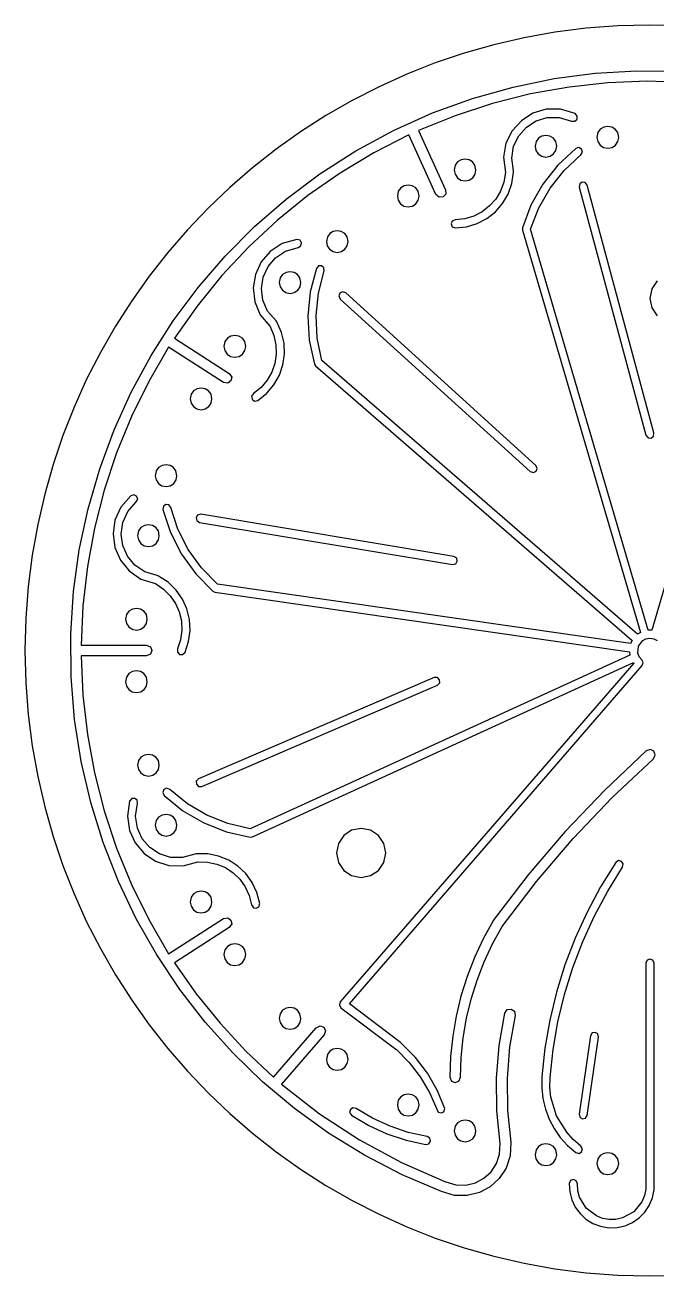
# Model space of a CAD drawing. Extents: x 33 to 186, y 15 to 168.
# Drawn here: x 33.5 to 110.4, y 15.2 to 167.6 of the extents above; entities that cross this region are included whole.
import ezdxf

# ---------------------------------------------------------------- set-up
doc = ezdxf.new("R2010")
doc.units = 0

msp = doc.modelspace()

# ---------------------------------------------------------------- linework, layer by layer
for p, q in [((98.084311, 166.687173), (94.331866, 166.017057)), ((101.897807, 167.171755), (98.084311, 166.687173)), ((105.767567, 167.466015), (101.897807, 167.171755)), ((109.688804, 167.565166), (105.767567, 167.466015)), ((113.610041, 167.466015), (109.688804, 167.565166)), ((90.645261, 165.166195), (87.029284, 164.139374)), ((94.331866, 166.017057), (90.645261, 165.166195)), ((87.029284, 164.139374), (83.488722, 162.941383)), ((80.028363, 161.577009), (76.652995, 160.05104)), ((83.488722, 162.941383), (80.028363, 161.577009)), ((97.990783, 161.040377), (103.02704, 161.700207)), ((103.02704, 161.700207), (108.079987, 161.995857)), ((108.079987, 161.995857), (113.129696, 161.92973)), ((76.652995, 160.05104), (73.367406, 158.368263)), ((92.991144, 160.013967), (97.990783, 161.040377)), ((104.565282, 160.525708), (99.819241, 160.009323)), ((109.341136, 160.71438), (104.565282, 160.525708)), ((114.129849, 160.572902), (109.341136, 160.71438)), ((83.181427, 156.851796), (88.048049, 158.618574)), ((88.048049, 158.618574), (92.991144, 160.013967)), ((95.11997, 159.167663), (90.484423, 158.003165)), ((99.819241, 160.009323), (95.11997, 159.167663)), ((73.367406, 158.368263), (70.176383, 156.533466)), ((90.484423, 158.003165), (85.929555, 156.518266)), ((97.037836, 157.29634), (95.421556, 156.808181)), ((98.777468, 157.305327), (97.037836, 157.29634)), ((100.558426, 156.76597), (98.777468, 157.305327)), ((70.176383, 156.533466), (67.084714, 154.551437)), ((78.411204, 154.711231), (83.181427, 156.851796)), ((85.929555, 156.518266), (81.472321, 154.715404)), ((94.010657, 155.91002), (92.887168, 154.671028)), ((95.421556, 156.808181), (94.010657, 155.91002)), ((94.626744, 155.121279), (95.808972, 155.884902)), ((95.808972, 155.884902), (97.166929, 156.302477)), ((97.166929, 156.302477), (98.631096, 156.314502)), ((98.631096, 156.314502), (100.13195, 155.861474)), ((100.13195, 155.861474), (100.537269, 155.843513)), ((100.537269, 155.843513), (100.796558, 156.100898)), ((100.830161, 156.464695), (100.558426, 156.76597)), ((100.796558, 156.100898), (100.830161, 156.464695)), ((67.084714, 154.551437), (64.097187, 152.426965)), ((73.811502, 152.225316), (78.411204, 154.711231)), ((80.289717, 154.175377), (76.008358, 151.987434)), ((83.59539, 146.937137), (80.289717, 154.175377)), ((81.472321, 154.715404), (84.777915, 147.477164)), ((92.887168, 154.671028), (92.133116, 153.160377)), ((93.067563, 152.793894), (93.689768, 154.071109)), ((93.689768, 154.071109), (94.626744, 155.121279)), ((96.520745, 154.037904), (96.096332, 153.789467)), ((97.007268, 154.120716), (96.520745, 154.037904)), ((97.493791, 154.037904), (97.007268, 154.120716)), ((97.918205, 153.789467), (97.493791, 154.037904)), ((103.338567, 154.459844), (103.2247, 153.880158)), ((103.638762, 154.873906), (103.338567, 154.459844)), ((104.063176, 155.122343), (103.638762, 154.873906)), ((104.549699, 155.205155), (104.063176, 155.122343)), ((105.036222, 155.122343), (104.549699, 155.205155)), ((105.460635, 154.873906), (105.036222, 155.122343)), ((105.76083, 154.459844), (105.460635, 154.873906)), ((105.874697, 153.880158), (105.76083, 154.459844)), ((64.097187, 152.426965), (61.21859, 150.164836)), ((92.133116, 153.160377), (91.83053, 151.447238)), ((92.829652, 151.349136), (93.067563, 152.793894)), ((95.796137, 153.375406), (95.682269, 152.795719)), ((95.682269, 152.795719), (95.786394, 152.279971)), ((96.096332, 153.789467), (95.796137, 153.375406)), ((98.2184, 153.375406), (97.918205, 153.789467)), ((98.332267, 152.795719), (98.2184, 153.375406)), ((98.228142, 152.279971), (98.332267, 152.795719)), ((98.332267, 152.795719), (98.332267, 152.795719)), ((100.641944, 152.522527), (98.463321, 150.505908)), ((101.033494, 152.632538), (100.641944, 152.522527)), ((101.34494, 152.440442), (101.033494, 152.632538)), ((101.45997, 152.093304), (101.34494, 152.440442)), ((103.2247, 153.880158), (103.328825, 153.364409)), ((103.328825, 153.364409), (103.612783, 152.943243)), ((103.612783, 152.943243), (104.033949, 152.659285)), ((104.033949, 152.659285), (104.549697, 152.55516)), ((104.549697, 152.55516), (105.065448, 152.659285)), ((105.065448, 152.659285), (105.486614, 152.943243)), ((105.486614, 152.943243), (105.770572, 153.364409)), ((105.770572, 153.364409), (105.874697, 153.880158)), ((105.874697, 153.880158), (105.874697, 153.880158)), ((69.44996, 149.435609), (73.811502, 152.225316)), ((76.008358, 151.987434), (71.90336, 149.517485)), ((86.234461, 150.89376), (85.934266, 150.479698)), ((86.658874, 151.142197), (86.234461, 150.89376)), ((87.145397, 151.225009), (86.658874, 151.142197)), ((87.63192, 151.142197), (87.145397, 151.225009)), ((88.056334, 150.89376), (87.63192, 151.142197)), ((88.356529, 150.479698), (88.056334, 150.89376)), ((91.83053, 151.447238), (92.061438, 149.600782)), ((93.045554, 149.796338), (92.829652, 151.349136)), ((95.786394, 152.279971), (96.070353, 151.858805)), ((96.070353, 151.858805), (96.491519, 151.574847)), ((96.491519, 151.574847), (97.007269, 151.470722)), ((97.007269, 151.470722), (97.523018, 151.574847)), ((97.523018, 151.574847), (97.944184, 151.858805)), ((97.944184, 151.858805), (98.228142, 152.279971)), ((99.222355, 149.853773), (101.262272, 151.738186)), ((101.262272, 151.738186), (101.45997, 152.093304)), ((61.21859, 150.164836), (58.45371, 147.769838)), ((65.336786, 146.359392), (69.44996, 149.435609)), ((71.90336, 149.517485), (67.987669, 146.776746)), ((85.934266, 150.479698), (85.820399, 149.900012)), ((85.820399, 149.900012), (85.924523, 149.384263)), ((85.924523, 149.384263), (86.208481, 148.963097)), ((88.082313, 148.963097), (88.366271, 149.384263)), ((88.470396, 149.900012), (88.356529, 150.479698)), ((88.366271, 149.384263), (88.470396, 149.900012)), ((88.470396, 149.900012), (88.470396, 149.900012)), ((92.061438, 149.600782), (91.867099, 148.428395)), ((92.85433, 148.250339), (93.065036, 149.627713)), ((93.065028, 149.627713), (93.045554, 149.796338)), ((93.065036, 149.627713), (93.065028, 149.627713)), ((98.463321, 150.505908), (96.632637, 148.191133)), ((97.503059, 147.693234), (99.222355, 149.853773)), ((79.727488, 147.976739), (79.303074, 147.728302)), ((80.21401, 148.059551), (79.727488, 147.976739)), ((80.700533, 147.976739), (80.21401, 148.059551)), ((81.124947, 147.728302), (80.700533, 147.976739)), ((86.208481, 148.963097), (86.629647, 148.679139)), ((86.629647, 148.679139), (87.145396, 148.575014)), ((87.145396, 148.575014), (87.661146, 148.679139)), ((87.661146, 148.679139), (88.082313, 148.963097)), ((91.867099, 148.428395), (91.465646, 147.34369)), ((92.397487, 146.974189), (92.85433, 148.250339)), ((96.632637, 148.191133), (95.179619, 145.622412)), ((101.126488, 148.205739), (101.072733, 147.803448)), ((101.425679, 148.415594), (101.126488, 148.205739)), ((101.789791, 148.384396), (101.425679, 148.415594)), ((102.03831, 148.063525), (101.789791, 148.384396)), ((110.171599, 117.86604), (102.03831, 148.063525)), ((58.45371, 147.769838), (55.807336, 145.246759)), ((61.48219, 143.013947), (65.336786, 146.359392)), ((67.987669, 146.776746), (64.274231, 143.776434)), ((79.002879, 147.31424), (78.889012, 146.734554)), ((78.889012, 146.734554), (78.993137, 146.218805)), ((79.303074, 147.728302), (79.002879, 147.31424)), ((81.425142, 147.31424), (81.124947, 147.728302)), ((81.539009, 146.734554), (81.425142, 147.31424)), ((81.434884, 146.218805), (81.539009, 146.734554)), ((81.539009, 146.734554), (81.539009, 146.734554)), ((83.982674, 146.578056), (83.59539, 146.937137)), ((84.456671, 146.615872), (83.982674, 146.578056)), ((84.795659, 146.949328), (84.456671, 146.615872)), ((84.777915, 147.477164), (84.795659, 146.949328)), ((90.879086, 146.367388), (90.12943, 145.520212)), ((91.465646, 147.34369), (90.879086, 146.367388)), ((91.720601, 145.824161), (92.397487, 146.974189)), ((96.131642, 145.296767), (97.503059, 147.693234)), ((101.072733, 147.803448), (109.206011, 117.606357)), ((55.807336, 145.246759), (53.284255, 142.600387)), ((78.993137, 146.218805), (79.277095, 145.797639)), ((79.277095, 145.797639), (79.69826, 145.513682)), ((79.69826, 145.513682), (80.214009, 145.409557)), ((80.214009, 145.409557), (80.729759, 145.513682)), ((80.729759, 145.513682), (81.150926, 145.797639)), ((81.150926, 145.797639), (81.434884, 146.218805)), ((89.238686, 144.822883), (88.228862, 144.296124)), ((90.12943, 145.520212), (89.238686, 144.822883)), ((89.811062, 144.002059), (90.849762, 144.825152)), ((90.849762, 144.825152), (91.720601, 145.824161)), ((95.179619, 145.622412), (94.133993, 142.843956)), ((95.135363, 142.704566), (96.131642, 145.296767)), ((64.274231, 143.776434), (60.775994, 140.527767)), ((85.566989, 143.677406), (85.445182, 143.332881)), ((85.445182, 143.332881), (85.572968, 142.99053)), ((85.940014, 143.837206), (85.566989, 143.677406)), ((87.121969, 143.960658), (85.940014, 143.837206)), ((88.228862, 144.296124), (87.121969, 143.960658)), ((87.334448, 142.983209), (88.630593, 143.379779)), ((88.630593, 143.379779), (89.811062, 144.002059)), ((53.284255, 142.600387), (50.889254, 139.835509)), ((57.896379, 139.416557), (61.48219, 143.013947)), ((70.356296, 141.757418), (70.242429, 141.177732)), ((70.656491, 142.171479), (70.356296, 141.757418)), ((71.080904, 142.419916), (70.656491, 142.171479)), ((71.567427, 142.502729), (71.080904, 142.419916)), ((72.05395, 142.419916), (71.567427, 142.502729)), ((72.478364, 142.171479), (72.05395, 142.419916)), ((72.778559, 141.757418), (72.478364, 142.171479)), ((72.892426, 141.177732), (72.778559, 141.757418)), ((85.572968, 142.99053), (85.948719, 142.837246)), ((85.948719, 142.837246), (87.334448, 142.983209)), ((94.133993, 142.843956), (94.134522, 142.563842)), ((94.134522, 142.563842), (108.518998, 93.574585)), ((109.47845, 93.857004), (95.135363, 142.704566)), ((124.283657, 142.845599), (109.899158, 93.857004)), ((60.775994, 140.527767), (57.505903, 137.041961)), ((64.855864, 140.936555), (63.397249, 139.988478)), ((66.645701, 141.445677), (64.855864, 140.936555)), ((65.268407, 140.023883), (66.775931, 140.454195)), ((67.037591, 141.339797), (66.645701, 141.445677)), ((66.775931, 140.454195), (67.127124, 140.658153)), ((67.206205, 141.015321), (67.037591, 141.339797)), ((67.127124, 140.658153), (67.206205, 141.015321)), ((70.242429, 141.177732), (70.346554, 140.661983)), ((70.346554, 140.661983), (70.630512, 140.240817)), ((70.630512, 140.240817), (71.051677, 139.956859)), ((72.083176, 139.956859), (72.504343, 140.240817)), ((72.504343, 140.240817), (72.788301, 140.661983)), ((72.788301, 140.661983), (72.892426, 141.177732)), ((72.892426, 141.177732), (72.892426, 141.177732)), ((50.889254, 139.835509), (48.627123, 136.956914)), ((54.589562, 135.584503), (57.896379, 139.416557)), ((62.301467, 138.703985), (61.600126, 137.185614)), ((63.397249, 139.988478), (62.301467, 138.703985)), ((63.126544, 138.136725), (64.043173, 139.222179)), ((64.043173, 139.222179), (65.268407, 140.023883)), ((71.051677, 139.956859), (71.567426, 139.852734)), ((71.567426, 139.852734), (72.083176, 139.956859)), ((61.600126, 137.185614), (61.324836, 135.535903)), ((62.544837, 136.855164), (63.126544, 138.136725)), ((64.898331, 137.180191), (64.598047, 136.766652)), ((65.322523, 137.428314), (64.898331, 137.180191)), ((65.808666, 137.511021), (65.322523, 137.428314)), ((66.294804, 137.428314), (65.808666, 137.511021)), ((66.71898, 137.180191), (66.294804, 137.428314)), ((67.019238, 136.766652), (66.71898, 137.180191)), ((69.014004, 137.922929), (68.271498, 135.048589)), ((69.283529, 138.226517), (69.014004, 137.922929)), ((69.262608, 134.910345), (69.959904, 137.598477)), ((69.649013, 138.233164), (69.283529, 138.226517)), ((69.933468, 138.003581), (69.649013, 138.233164)), ((69.959904, 137.598477), (69.933468, 138.003581)), ((48.627123, 136.956914), (46.502647, 133.969389)), ((57.505903, 137.041961), (54.476905, 133.330233)), ((62.324367, 135.465136), (62.544837, 136.855164)), ((64.598047, 136.766652), (64.483626, 136.187699)), ((64.483626, 136.187699), (64.588178, 135.672487)), ((64.588178, 135.672487), (64.872252, 135.251867)), ((66.744947, 135.251867), (67.029015, 135.672487)), ((67.133621, 136.187699), (67.019238, 136.766652)), ((67.029015, 135.672487), (67.133621, 136.187699)), ((67.133621, 136.187699), (67.133621, 136.187699)), ((110.567012, 136.381812), (109.924088, 135.428229)), ((51.571947, 131.535066), (54.589562, 135.584503)), ((61.324836, 135.535903), (61.507207, 133.857391)), ((62.491449, 134.054285), (62.324367, 135.465136)), ((64.872252, 135.251867), (65.293262, 134.968331)), ((65.293262, 134.968331), (65.808624, 134.864376)), ((65.808624, 134.864376), (66.323967, 134.968331)), ((66.323967, 134.968331), (66.744947, 135.251867)), ((68.271498, 135.048589), (67.982891, 132.111534)), ((68.984328, 132.163264), (69.262608, 134.910345)), ((71.893937, 134.891456), (71.755731, 134.553305)), ((71.755731, 134.553305), (71.927748, 134.185888)), ((72.21695, 135.06203), (71.893937, 134.891456)), ((71.927748, 134.185888), (95.09576, 113.179789)), ((72.599353, 134.926712), (72.21695, 135.06203)), ((95.767473, 113.920616), (72.599353, 134.926712)), ((109.924088, 135.428229), (109.688333, 134.260495)), ((109.688333, 134.260495), (109.924088, 133.092761)), ((46.502647, 133.969389), (44.520616, 130.877722)), ((54.476905, 133.330233), (51.701947, 129.403801)), ((61.507207, 133.857391), (62.17885, 132.252616)), ((63.072399, 132.710252), (62.491449, 134.054285)), ((64.093533, 131.52068), (63.072399, 132.710252)), ((109.924088, 133.092761), (110.567012, 132.139177)), ((48.853743, 127.285529), (51.571947, 131.535066)), ((62.17885, 132.252616), (63.371372, 130.824117)), ((64.201086, 131.389356), (64.093533, 131.52068)), ((64.093533, 131.52068), (64.093533, 131.52068)), ((64.768494, 130.116719), (64.201086, 131.389356)), ((67.982891, 132.111534), (68.149289, 129.165028)), ((69.126268, 129.405783), (68.984328, 132.163264)), ((44.520616, 130.877722), (42.685817, 127.6867)), ((58.591304, 129.662132), (58.16689, 129.413695)), ((59.077827, 129.744944), (58.591304, 129.662132)), ((59.56435, 129.662132), (59.077827, 129.744944)), ((59.988763, 129.413695), (59.56435, 129.662132)), ((63.371372, 130.824117), (63.841724, 129.732776)), ((63.841724, 129.732776), (64.090436, 128.603221)), ((65.074112, 128.796166), (64.768494, 130.116719)), ((50.999032, 128.310227), (48.580212, 124.154911)), ((57.693228, 124.008126), (50.999032, 128.310227)), ((51.701947, 129.403801), (58.396008, 125.1017)), ((57.866695, 128.999633), (57.752828, 128.419947)), ((57.752828, 128.419947), (57.856953, 127.904198)), ((58.16689, 129.413695), (57.866695, 128.999633)), ((60.288958, 128.999633), (59.988763, 129.413695)), ((60.402825, 128.419947), (60.288958, 128.999633)), ((60.2987, 127.904198), (60.402825, 128.419947)), ((60.402825, 128.419947), (60.402825, 128.419947)), ((64.090436, 128.603221), (64.124819, 127.464786)), ((65.126431, 127.462749), (65.074112, 128.796166)), ((68.149289, 129.165028), (68.7718, 126.262336)), ((69.689636, 126.686454), (69.126268, 129.405783)), ((42.685817, 127.6867), (41.003038, 124.401112)), ((46.445159, 122.853174), (48.853743, 127.285529)), ((57.856953, 127.904198), (58.140911, 127.483032)), ((58.140911, 127.483032), (58.562078, 127.199074)), ((58.562078, 127.199074), (59.077828, 127.094949)), ((59.077828, 127.094949), (59.593577, 127.199074)), ((59.593577, 127.199074), (60.014742, 127.483032)), ((60.014742, 127.483032), (60.2987, 127.904198)), ((64.124819, 127.464786), (63.952187, 126.3468)), ((64.933939, 126.151517), (65.126431, 127.462749)), ((108.165076, 93.347089), (69.689636, 126.686454)), ((58.396008, 125.1017), (58.697252, 124.667185)), ((63.579849, 125.278597), (63.015119, 124.289508)), ((63.952187, 126.3468), (63.579849, 125.278597)), ((64.505126, 124.897523), (64.933939, 126.151517)), ((68.7718, 126.262336), (68.923678, 126.026907)), ((68.923678, 126.026907), (107.510175, 92.59086)), ((41.003038, 124.401112), (39.477066, 121.025745)), ((48.580212, 124.154911), (46.46222, 119.857715)), ((58.213631, 123.914645), (57.693228, 124.008126)), ((58.592382, 124.202916), (58.213631, 123.914645)), ((58.697252, 124.667185), (58.592382, 124.202916)), ((63.015119, 124.289508), (62.265307, 123.408864)), ((62.972497, 122.701452), (63.848483, 123.735818)), ((63.848483, 123.735818), (64.505126, 124.897523)), ((44.356403, 118.255282), (46.445159, 122.853174)), ((53.747016, 122.58929), (53.633149, 122.009603)), ((53.633149, 122.009603), (53.737274, 121.493855)), ((54.047211, 123.003351), (53.747016, 122.58929)), ((54.471625, 123.251788), (54.047211, 123.003351)), ((54.958148, 123.334601), (54.471625, 123.251788)), ((55.44467, 123.251788), (54.958148, 123.334601)), ((55.869084, 123.003351), (55.44467, 123.251788)), ((56.169279, 122.58929), (55.869084, 123.003351)), ((56.283146, 122.009603), (56.169279, 122.58929)), ((56.179021, 121.493855), (56.283146, 122.009603)), ((56.283146, 122.009603), (56.283146, 122.009603)), ((61.337727, 122.665997), (61.110425, 122.329907)), ((61.110425, 122.329907), (61.194214, 121.974283)), ((61.194214, 121.974283), (61.486742, 121.755386)), ((62.265307, 123.408864), (61.337727, 122.665997)), ((61.885659, 121.829478), (62.972497, 122.701452)), ((39.477066, 121.025745), (38.11269, 117.565386)), ((53.737274, 121.493855), (54.021232, 121.072689)), ((54.021232, 121.072689), (54.442398, 120.788731)), ((54.442398, 120.788731), (54.958146, 120.684606)), ((54.958146, 120.684606), (55.473896, 120.788731)), ((55.473896, 120.788731), (55.895063, 121.072689)), ((55.895063, 121.072689), (56.179021, 121.493855)), ((61.486742, 121.755386), (61.885659, 121.829478)), ((46.46222, 119.857715), (44.649882, 115.435077)), ((38.11269, 117.565386), (36.914697, 114.024824)), ((42.597682, 113.509136), (44.356403, 118.255282)), ((109.206011, 117.606357), (109.454284, 117.284162)), ((109.819036, 117.252675), (110.118673, 117.46295)), ((110.118673, 117.46295), (110.171599, 117.86604)), ((110.171599, 117.86604), (110.171599, 117.86604)), ((109.454284, 117.284162), (109.819036, 117.252675)), ((44.649882, 115.435077), (43.148023, 110.903439)), ((36.914697, 114.024824), (35.887875, 110.408847)), ((41.179207, 108.632016), (42.597682, 113.509136)), ((49.477848, 113.239165), (49.363428, 112.660211)), ((49.778133, 113.652703), (49.477848, 113.239165)), ((50.202324, 113.900826), (49.778133, 113.652703)), ((50.688468, 113.983534), (50.202324, 113.900826)), ((51.174605, 113.900826), (50.688468, 113.983534)), ((51.598781, 113.652703), (51.174605, 113.900826)), ((51.899039, 113.239165), (51.598781, 113.652703)), ((52.013422, 112.660211), (51.899039, 113.239165)), ((95.09576, 113.179789), (95.478525, 113.043492)), ((95.478525, 113.043492), (95.802028, 113.214133)), ((95.940325, 113.552809), (95.767473, 113.920616)), ((95.802028, 113.214133), (95.940325, 113.552809)), ((49.363428, 112.660211), (49.467979, 112.145)), ((49.467979, 112.145), (49.752053, 111.724379)), ((49.752053, 111.724379), (50.173063, 111.440844)), ((50.173063, 111.440844), (50.688425, 111.336889)), ((50.688425, 111.336889), (51.203768, 111.440844)), ((51.203768, 111.440844), (51.624748, 111.724379)), ((51.624748, 111.724379), (51.908816, 112.145)), ((51.908816, 112.145), (52.013422, 112.660211)), ((52.013422, 112.660211), (52.013422, 112.660211)), ((35.887875, 110.408847), (35.037011, 106.722241)), ((43.148023, 110.903439), (41.96147, 106.279239)), ((46.399278, 110.222822), (45.168824, 108.826863)), ((46.786334, 110.345136), (46.399278, 110.222822)), ((47.103458, 110.163395), (46.786334, 110.345136)), ((47.044871, 109.459143), (47.22989, 109.820448)), ((47.22989, 109.820448), (47.103458, 110.163395)), ((40.111185, 103.641206), (41.179207, 108.632016)), ((45.168824, 108.826863), (44.454328, 107.240704)), ((45.412007, 106.945265), (46.009306, 108.282113)), ((46.009306, 108.282113), (47.044871, 109.459143)), ((47.044871, 109.459143), (47.044871, 109.459143)), ((50.362726, 108.942616), (50.300028, 108.541614)), ((50.300028, 108.541614), (51.229377, 105.722136)), ((50.666547, 109.145748), (50.362726, 108.942616)), ((51.029897, 109.106423), (50.666547, 109.145748)), ((51.271182, 108.780056), (51.029897, 109.106423)), ((52.137894, 106.141665), (51.271182, 108.780056)), ((35.037011, 106.722241), (34.366894, 102.969796)), ((44.454328, 107.240704), (44.226946, 105.567695)), ((45.227731, 105.536557), (45.412007, 106.945265)), ((54.541059, 107.866738), (54.361477, 107.548448)), ((54.361477, 107.548448), (54.428079, 107.18911)), ((54.428079, 107.18911), (54.771631, 106.973037)), ((54.936061, 107.959667), (54.541059, 107.866738)), ((54.771631, 106.973037), (85.61871, 101.826903)), ((54.771631, 106.973037), (54.771631, 106.973037)), ((85.783256, 102.813533), (54.936061, 107.959667)), ((41.96147, 106.279239), (41.095047, 101.578917)), ((44.226946, 105.567695), (44.457834, 103.911187)), ((45.431232, 104.143944), (45.227731, 105.536557)), ((47.330495, 105.928572), (47.216628, 105.348886)), ((47.216628, 105.348886), (47.320752, 104.833137)), ((47.63069, 106.342634), (47.330495, 105.928572)), ((48.055103, 106.591071), (47.63069, 106.342634)), ((48.541626, 106.673883), (48.055103, 106.591071)), ((49.028149, 106.591071), (48.541626, 106.673883)), ((49.452563, 106.342634), (49.028149, 106.591071)), ((49.752758, 105.928572), (49.452563, 106.342634)), ((49.866625, 105.348886), (49.752758, 105.928572)), ((49.7625, 104.833137), (49.866625, 105.348886)), ((49.866625, 105.348886), (49.866625, 105.348886)), ((51.229377, 105.722136), (52.574477, 103.095295)), ((53.388979, 103.680184), (52.137894, 106.141665)), ((39.403824, 98.553986), (40.111185, 103.641206)), ((44.457834, 103.911187), (45.118146, 102.374529)), ((45.997266, 102.855384), (45.431232, 104.143944)), ((47.320752, 104.833137), (47.604711, 104.411971)), ((47.604711, 104.411971), (48.025877, 104.128014)), ((48.025877, 104.128014), (48.541627, 104.023889)), ((48.541627, 104.023889), (49.057376, 104.128014)), ((49.057376, 104.128014), (49.478542, 104.411971)), ((49.478542, 104.411971), (49.7625, 104.833137)), ((54.999207, 101.437077), (53.388979, 103.680184)), ((34.366894, 102.969796), (33.882312, 99.156298)), ((45.118146, 102.374529), (46.179038, 101.061072)), ((46.900588, 101.758832), (45.997266, 102.855384)), ((52.574477, 103.095295), (54.307461, 100.706498)), ((86.126679, 102.597366), (85.783256, 102.813533)), ((86.013667, 101.919829), (86.193236, 102.238058)), ((86.193236, 102.238058), (86.126679, 102.597366)), ((41.095047, 101.578917), (40.553582, 96.818913)), ((46.179038, 101.061072), (47.611666, 100.074166)), ((48.115952, 100.942245), (46.900588, 101.758832)), ((49.618115, 100.493579), (48.115952, 100.942245)), ((54.307461, 100.706498), (56.400465, 98.601152)), ((56.943347, 99.453805), (54.999207, 101.437077)), ((85.61871, 101.826903), (86.013667, 101.919829)), ((33.882312, 99.156298), (33.588051, 95.286535)), ((47.611666, 100.074166), (49.387184, 99.517162)), ((49.387184, 99.517162), (50.372893, 98.853359)), ((49.779595, 100.44125), (49.618115, 100.493579)), ((50.944969, 99.677403), (49.779595, 100.44125)), ((51.916016, 98.731713), (50.944969, 99.677403)), ((107.335407, 92.209017), (56.943347, 99.453805)), ((39.067333, 93.387639), (39.403824, 98.553986)), ((50.372893, 98.853359), (51.192806, 98.037581)), ((51.192806, 98.037581), (51.837216, 97.098458)), ((52.68093, 97.638256), (51.916016, 98.731713)), ((53.2279, 96.431108), (52.68093, 97.638256)), ((56.400465, 98.601152), (56.655507, 98.485166)), ((56.655507, 98.485166), (107.193093, 91.219339)), ((40.553582, 96.818913), (40.341899, 92.015667)), ((46.167948, 96.169039), (45.867753, 95.754978)), ((46.592361, 96.417476), (46.167948, 96.169039)), ((47.078884, 96.500288), (46.592361, 96.417476)), ((47.565407, 96.417476), (47.078884, 96.500288)), ((47.989821, 96.169039), (47.565407, 96.417476)), ((48.290016, 95.754978), (47.989821, 96.169039)), ((51.837216, 97.098458), (52.296416, 96.064617)), ((52.296416, 96.064617), (52.560701, 94.964686)), ((53.545121, 95.144348), (53.2279, 96.431108)), ((33.588051, 95.286535), (33.4889, 91.365296)), ((45.867753, 95.754978), (45.753886, 95.175291)), ((45.753886, 95.175291), (45.858011, 94.659542)), ((45.858011, 94.659542), (46.141969, 94.238377)), ((48.0158, 94.238377), (48.299758, 94.659542)), ((48.403883, 95.175291), (48.290016, 95.754978)), ((48.299758, 94.659542), (48.403883, 95.175291)), ((48.403883, 95.175291), (48.403883, 95.175291)), ((52.560701, 94.964686), (52.620362, 93.827295)), ((53.620782, 93.81205), (53.545121, 95.144348)), ((39.111921, 88.159447), (39.067333, 93.387639)), ((46.141969, 94.238377), (46.563135, 93.954419)), ((46.563135, 93.954419), (47.078886, 93.850294)), ((47.078886, 93.850294), (47.594634, 93.954419)), ((47.594634, 93.954419), (48.0158, 94.238377)), ((52.620362, 93.827295), (52.465693, 92.681072)), ((53.443076, 92.468293), (53.620782, 93.81205)), ((108.518998, 93.574585), (108.165076, 93.347089)), ((109.899158, 93.857004), (109.47845, 93.857004)), ((40.341899, 92.015667), (48.299254, 92.01567)), ((48.299254, 92.01567), (48.786022, 91.811882)), ((48.786022, 91.811882), (48.948278, 91.365219)), ((52.086987, 91.554645), (52.076866, 91.148521)), ((52.465693, 92.681072), (52.086987, 91.554645)), ((53.000195, 91.147153), (53.443076, 92.468293)), ((107.510175, 92.59086), (107.335407, 92.209017)), ((107.335407, 92.209017), (107.335407, 92.209017)), ((108.221957, 91.026832), (108.283384, 91.889472)), ((108.283384, 91.889472), (108.801951, 92.58159)), ((108.801951, 92.58159), (109.204895, 92.789328)), ((109.204895, 92.789328), (109.688807, 92.865185)), ((109.688807, 92.865185), (110.172717, 92.789328)), ((110.172717, 92.789328), (110.575661, 92.58159)), ((33.4889, 91.365296), (33.588051, 87.444057)), ((48.299254, 90.714798), (40.341899, 90.714795)), ((40.341899, 90.714795), (40.553588, 85.911564)), ((48.786022, 90.918563), (48.299254, 90.714798)), ((48.948278, 91.365219), (48.786022, 90.918563)), ((52.076866, 91.148521), (52.339845, 90.894295)), ((52.339845, 90.894295), (52.704697, 90.86837)), ((52.704697, 90.86837), (53.000195, 91.147153)), ((107.252966, 90.802105), (60.943342, 69.653591)), ((107.193093, 91.219339), (107.252966, 90.802105)), ((108.390435, 90.605942), (108.221957, 91.026832)), ((108.706516, 90.231672), (108.390435, 90.605942)), ((108.87781, 89.889466), (108.706516, 90.231672)), ((46.167948, 88.549049), (45.867753, 88.134987)), ((46.592361, 88.797486), (46.167948, 88.549049)), ((47.078884, 88.880298), (46.592361, 88.797486)), ((47.565407, 88.797486), (47.078884, 88.880298)), ((47.989821, 88.549049), (47.565407, 88.797486)), ((48.290016, 88.134987), (47.989821, 88.549049)), ((61.225083, 68.682736), (107.668379, 89.893527)), ((107.706858, 89.841369), (71.936996, 48.560913)), ((73.043794, 48.312266), (108.756959, 89.526362)), ((107.668379, 89.893527), (107.706858, 89.841369)), ((108.756959, 89.526362), (108.87781, 89.889466)), ((33.588051, 87.444057), (33.882312, 83.574294)), ((39.541316, 82.948705), (39.111921, 88.159447)), ((45.867753, 88.134987), (45.753886, 87.555301)), ((45.753886, 87.555301), (45.858011, 87.039552)), ((45.858011, 87.039552), (46.141969, 86.618386)), ((48.0158, 86.618386), (48.299758, 87.039552)), ((48.403883, 87.555301), (48.290016, 88.134987)), ((48.299758, 87.039552), (48.403883, 87.555301)), ((48.403883, 87.555301), (48.403883, 87.555301)), ((83.388905, 88.071426), (54.656381, 75.723369)), ((55.051314, 74.804943), (83.783742, 87.153)), ((83.795125, 88.076095), (83.388905, 88.071426)), ((83.783742, 87.153), (84.066577, 87.444587)), ((84.045694, 87.809717), (83.795125, 88.076095)), ((84.066577, 87.444587), (84.045694, 87.809717)), ((40.553588, 85.911564), (41.095059, 81.151579)), ((46.141969, 86.618386), (46.563135, 86.334428)), ((46.563135, 86.334428), (47.078886, 86.230304)), ((47.078886, 86.230304), (47.594634, 86.334428)), ((47.594634, 86.334428), (48.0158, 86.618386)), ((33.882312, 83.574294), (34.366894, 79.760796)), ((40.344617, 77.834063), (39.541316, 82.948705)), ((41.095059, 81.151579), (41.961486, 76.451288)), ((34.366894, 79.760796), (35.037011, 76.00835)), ((109.745924, 79.314045), (109.246667, 79.139963)), ((110.165271, 79.088845), (109.745924, 79.314045)), ((41.510094, 72.831812), (40.344617, 77.834063)), ((47.330495, 77.961392), (47.216628, 77.381706)), ((47.63069, 78.375454), (47.330495, 77.961392)), ((48.055103, 78.623891), (47.63069, 78.375454)), ((48.541626, 78.706703), (48.055103, 78.623891)), ((49.028149, 78.623891), (48.541626, 78.706703)), ((49.452563, 78.375454), (49.028149, 78.623891)), ((49.752758, 77.961392), (49.452563, 78.375454)), ((49.866625, 77.381706), (49.752758, 77.961392)), ((109.246667, 79.139963), (104.171049, 74.356563)), ((105.092988, 73.440006), (110.112579, 78.17033)), ((110.112579, 78.17033), (110.341795, 78.646797)), ((110.341795, 78.646797), (110.165271, 79.088845)), ((41.961486, 76.451288), (43.148044, 71.827138)), ((47.216628, 77.381706), (47.320752, 76.865957)), ((47.320752, 76.865957), (47.604711, 76.444792)), ((47.604711, 76.444792), (48.025877, 76.160834)), ((49.057376, 76.160834), (49.478542, 76.444792)), ((49.478542, 76.444792), (49.7625, 76.865957)), ((49.7625, 76.865957), (49.866625, 77.381706)), ((49.866625, 77.381706), (49.866625, 77.381706)), ((35.037011, 76.00835), (35.887875, 72.321745)), ((48.025877, 76.160834), (48.541627, 76.056709)), ((48.541627, 76.056709), (49.057376, 76.160834)), ((54.656381, 75.723369), (54.373573, 75.431924)), ((54.373573, 75.431924), (54.394475, 75.066842)), ((54.394475, 75.066842), (54.645064, 74.800416)), ((54.645064, 74.800416), (55.051314, 74.804943)), ((55.051314, 74.804943), (55.051314, 74.804943)), ((46.506654, 73.323093), (46.247251, 73.010443)), ((46.871951, 73.341731), (46.506654, 73.323093)), ((47.163894, 73.121372), (46.871951, 73.341731)), ((50.422786, 74.413794), (50.276964, 74.078346)), ((50.276964, 74.078346), (50.441566, 73.706937)), ((50.750017, 74.577222), (50.422786, 74.413794)), ((50.441566, 73.706937), (52.74771, 71.837485)), ((51.129643, 74.432574), (50.750017, 74.577222)), ((53.285188, 72.6816), (51.129643, 74.432574)), ((104.171049, 74.356563), (99.362513, 69.31166)), ((100.337221, 68.451332), (105.092988, 73.440006)), ((35.887875, 72.321745), (36.914697, 68.705767)), ((43.026014, 67.958243), (41.510094, 72.831812)), ((43.148044, 71.827138), (44.649906, 67.295578)), ((46.247251, 73.010443), (45.96684, 71.170854)), ((46.968415, 71.166982), (47.203237, 72.717031)), ((47.203237, 72.717031), (47.163894, 73.121372)), ((52.74771, 71.837485), (55.299458, 70.354861)), ((55.668424, 71.287275), (53.285188, 72.6816)), ((45.96684, 71.170854), (46.223311, 69.450207)), ((47.188689, 69.719431), (46.968415, 71.166982)), ((49.477848, 70.649332), (49.363428, 70.070378)), ((49.778133, 71.06287), (49.477848, 70.649332)), ((50.202324, 71.310993), (49.778133, 71.06287)), ((50.688468, 71.393701), (50.202324, 71.310993)), ((51.174605, 71.310993), (50.688468, 71.393701)), ((51.598781, 71.06287), (51.174605, 71.310993)), ((51.899039, 70.649332), (51.598781, 71.06287)), ((52.013422, 70.070378), (51.899039, 70.649332)), ((55.299458, 70.354861), (58.04882, 69.282199)), ((58.235695, 70.270854), (55.668424, 71.287275)), ((60.943342, 69.653591), (58.235695, 70.270854)), ((36.914697, 68.705767), (38.11269, 65.165205)), ((46.223311, 69.450207), (46.936523, 67.919851)), ((47.795271, 68.434723), (47.188689, 69.719431)), ((49.363428, 70.070378), (49.467979, 69.555167)), ((49.467979, 69.555167), (49.752053, 69.134546)), ((49.752053, 69.134546), (50.173063, 68.851011)), ((50.173063, 68.851011), (50.688425, 68.747056)), ((50.688425, 68.747056), (51.203768, 68.851011)), ((51.203768, 68.851011), (51.624748, 69.134546)), ((51.624748, 69.134546), (51.908816, 69.555167)), ((51.908816, 69.555167), (52.013422, 70.070378)), ((52.013422, 70.070378), (52.013422, 70.070378)), ((58.04882, 69.282199), (60.947803, 68.642633)), ((60.947803, 68.642633), (61.225083, 68.682736)), ((72.344764, 68.821445), (71.701698, 67.868572)), ((73.298106, 69.463818), (72.344764, 68.821445)), ((74.465311, 69.699351), (73.298106, 69.463818)), ((75.6325, 69.463818), (74.465311, 69.699351)), ((76.585813, 68.821445), (75.6325, 69.463818)), ((77.228874, 67.868572), (76.585813, 68.821445)), ((99.362513, 69.31166), (94.831134, 64.01641)), ((44.880644, 63.229645), (43.026014, 67.958243)), ((44.649906, 67.295578), (46.462246, 62.873054)), ((46.936523, 67.919851), (48.026335, 66.651135)), ((48.71937, 67.373203), (47.795271, 68.434723)), ((49.892196, 66.595217), (48.71937, 67.373203)), ((71.701698, 67.868572), (71.465316, 66.701538)), ((77.465307, 66.701538), (77.228874, 67.868572)), ((95.855221, 63.215316), (100.337221, 68.451332)), ((48.026335, 66.651135), (49.412605, 65.715409)), ((49.412605, 65.715409), (51.015193, 65.18402)), ((51.244959, 66.161111), (49.892196, 66.595217)), ((52.708869, 66.131229), (51.244959, 66.161111)), ((54.215136, 66.565918), (52.708869, 66.131229)), ((52.753957, 65.12832), (54.548757, 65.619656)), ((54.379273, 66.609199), (54.215136, 66.565918)), ((55.772615, 66.596659), (54.379273, 66.609199)), ((54.548757, 65.619656), (55.736867, 65.594143)), ((54.548757, 65.619656), (54.548757, 65.619656)), ((55.736867, 65.594143), (56.867665, 65.351145)), ((57.100791, 66.326081), (55.772615, 66.596659)), ((58.335445, 65.81975), (57.100791, 66.326081)), ((59.44822, 65.099947), (58.335445, 65.81975)), ((71.465316, 66.701538), (71.701748, 65.534504)), ((71.701748, 65.534504), (72.344809, 64.581631)), ((76.585858, 64.581631), (77.228925, 65.534504)), ((77.228925, 65.534504), (77.465307, 66.701538)), ((77.465307, 66.701538), (77.465307, 66.701538)), ((105.520135, 65.540643), (103.668038, 62.566342)), ((105.858346, 65.765027), (105.520135, 65.540643)), ((106.213291, 65.67794), (105.858346, 65.765027)), ((106.429508, 65.383287), (106.213291, 65.67794)), ((38.11269, 65.165205), (39.477066, 61.704847)), ((51.015193, 65.18402), (52.753957, 65.12832)), ((56.867665, 65.351145), (57.917507, 64.909498)), ((57.917507, 64.909498), (58.862748, 64.288038)), ((58.862748, 64.288038), (59.679745, 63.5056)), ((60.410758, 64.188957), (59.44822, 65.099947)), ((61.194703, 63.109063), (60.410758, 64.188957)), ((72.344809, 64.581631), (73.298122, 63.939259)), ((75.632517, 63.939259), (76.585858, 64.581631)), ((94.831134, 64.01641), (90.586991, 58.481966)), ((104.533354, 62.065201), (106.351534, 64.985056)), ((106.351534, 64.984971), (106.429508, 65.383287)), ((106.351534, 64.985056), (106.351534, 64.984971)), ((47.062253, 58.662308), (44.880644, 63.229645)), ((46.462246, 62.873054), (48.580238, 58.576014)), ((59.679745, 63.5056), (60.344855, 62.581021)), ((60.344855, 62.581021), (60.834434, 61.533135)), ((61.771697, 61.882547), (61.194703, 63.109063)), ((73.298122, 63.939259), (74.465311, 63.703725)), ((74.465311, 63.703725), (75.632517, 63.939259)), ((91.656933, 57.742964), (95.855221, 63.215316)), ((103.668038, 62.566342), (102.016232, 59.488643)), ((39.477066, 61.704847), (41.003038, 58.329479)), ((53.747016, 61.300675), (53.633149, 60.720989)), ((54.047211, 61.714737), (53.747016, 61.300675)), ((54.471625, 61.963174), (54.047211, 61.714737)), ((54.958148, 62.045986), (54.471625, 61.963174)), ((55.44467, 61.963174), (54.958148, 62.045986)), ((55.869084, 61.714737), (55.44467, 61.963174)), ((56.169279, 61.300675), (55.869084, 61.714737)), ((56.283146, 60.720989), (56.169279, 61.300675)), ((60.834434, 61.533135), (61.124838, 60.38078)), ((62.113383, 60.531693), (61.771697, 61.882547)), ((102.911816, 59.043834), (104.533354, 62.065201)), ((53.633149, 60.720989), (53.737274, 60.20524)), ((53.737274, 60.20524), (54.021232, 59.784074)), ((54.021232, 59.784074), (54.442398, 59.500116)), ((54.442398, 59.500116), (54.958146, 59.395991)), ((54.958146, 59.395991), (55.473896, 59.500116)), ((55.473896, 59.500116), (55.895063, 59.784074)), ((55.895063, 59.784074), (56.179021, 60.20524)), ((56.179021, 60.20524), (56.283146, 60.720989)), ((56.283146, 60.720989), (56.283146, 60.720989)), ((61.124838, 60.38078), (61.336143, 60.033999)), ((61.336143, 60.033999), (61.694904, 59.962421)), ((61.694904, 59.962421), (62.015768, 60.137751)), ((62.015768, 60.137751), (62.113383, 60.531693)), ((102.016232, 59.488643), (100.568242, 56.31776)), ((41.003038, 58.329479), (42.685817, 55.043891)), ((49.559107, 54.272523), (47.062253, 58.662308)), ((48.580238, 58.576014), (50.999056, 54.420905)), ((50.999056, 54.420905), (57.693249, 58.723009)), ((57.693249, 58.723009), (58.213198, 58.815341)), ((58.213198, 58.815341), (58.591515, 58.527053)), ((58.696429, 58.063116), (58.396164, 57.628506)), ((58.591515, 58.527053), (58.696429, 58.063116)), ((90.554363, 58.432346), (89.345882, 56.233414)), ((90.586991, 58.481966), (90.554363, 58.432346)), ((101.490381, 55.930987), (102.911816, 59.043834)), ((58.396164, 57.628506), (51.701971, 53.326404)), ((90.493794, 55.622678), (91.656933, 57.742959)), ((91.656933, 57.742959), (91.656933, 57.742964)), ((42.685817, 55.043891), (44.520616, 51.852869)), ((57.866695, 54.890332), (57.752828, 54.310645)), ((58.16689, 55.304393), (57.866695, 54.890332)), ((58.591304, 55.55283), (58.16689, 55.304393)), ((59.077827, 55.635643), (58.591304, 55.55283)), ((59.56435, 55.55283), (59.077827, 55.635643)), ((59.988763, 55.304393), (59.56435, 55.55283)), ((60.288958, 54.890332), (59.988763, 55.304393)), ((60.402825, 54.310645), (60.288958, 54.890332)), ((89.345882, 56.233414), (88.290514, 53.966282)), ((89.478044, 53.43686), (90.493794, 55.622678)), ((100.568242, 56.31776), (99.327592, 53.06391)), ((100.272508, 52.736689), (101.490381, 55.930987)), ((52.359476, 50.076579), (49.559107, 54.272523)), ((57.752828, 54.310645), (57.856953, 53.794897)), ((57.856953, 53.794897), (58.140911, 53.373731)), ((58.140911, 53.373731), (58.562078, 53.089773)), ((59.593577, 53.089773), (60.014742, 53.373731)), ((60.014742, 53.373731), (60.2987, 53.794897)), ((60.2987, 53.794897), (60.402825, 54.310645)), ((60.402825, 54.310645), (60.402825, 54.310645)), ((88.290514, 53.966282), (87.390475, 51.63899)), ((88.611809, 51.19323), (89.478044, 53.43686)), ((109.345061, 53.640326), (109.188811, 53.265302)), ((109.68881, 53.765334), (109.345061, 53.640326)), ((110.032559, 53.640326), (109.68881, 53.765334)), ((110.188808, 53.265302), (110.032559, 53.640326)), ((44.520616, 51.852869), (46.502647, 48.761201)), ((51.701971, 53.326404), (54.368296, 49.543513)), ((58.562078, 53.089773), (59.077828, 52.985648)), ((59.077828, 52.985648), (59.593577, 53.089773)), ((99.327592, 53.06391), (98.297806, 49.737305)), ((99.261659, 49.470969), (100.272508, 52.736689)), ((109.188806, 53.265302), (109.188806, 25.761838)), ((109.188811, 53.265302), (109.188806, 53.265302)), ((110.18881, 25.73538), (110.188808, 53.265302)), ((87.390475, 51.63899), (86.647985, 49.259576)), ((87.897219, 48.899513), (88.611809, 51.19323)), ((55.451625, 46.090767), (52.359476, 50.076579)), ((54.368296, 49.543513), (57.277659, 45.950719)), ((86.647985, 49.259576), (86.065261, 46.836079)), ((87.336401, 46.563434), (87.897219, 48.899513)), ((98.297806, 49.737305), (97.482409, 46.348161)), ((98.461292, 46.143859), (99.261659, 49.470969)), ((46.502647, 48.761201), (48.627123, 45.773676)), ((64.898331, 47.535382), (64.598047, 47.121844)), ((65.322523, 47.783505), (64.898331, 47.535382)), ((65.808666, 47.866213), (65.322523, 47.783505)), ((66.294804, 47.783505), (65.808666, 47.866213)), ((66.71898, 47.535382), (66.294804, 47.783505)), ((67.019238, 47.121844), (66.71898, 47.535382)), ((71.936996, 48.560913), (71.817636, 48.180434)), ((71.817636, 48.180434), (72.014362, 47.833548)), ((72.014362, 47.833548), (78.69186, 42.81467)), ((79.292697, 43.613888), (73.043794, 48.312266)), ((91.983156, 47.180835), (92.287754, 47.612269)), ((92.287754, 47.612269), (92.759318, 47.67335)), ((92.759318, 47.67335), (93.15997, 47.417262)), ((93.15997, 47.417262), (93.251834, 46.897188)), ((48.627123, 45.773676), (50.889254, 42.895081)), ((58.823824, 42.331377), (55.451625, 46.090767)), ((57.277659, 45.950719), (60.419939, 42.559748)), ((64.598047, 47.121844), (64.483626, 46.542891)), ((64.483626, 46.542891), (64.588178, 46.027679)), ((64.588178, 46.027679), (64.872252, 45.607059)), ((66.744947, 45.607059), (67.029015, 46.027679)), ((67.133621, 46.542891), (67.019238, 47.121844)), ((67.029015, 46.027679), (67.133621, 46.542891)), ((67.133621, 46.542891), (67.133621, 46.542891)), ((86.065261, 46.836079), (85.644521, 44.376539)), ((86.931484, 44.19272), (87.336401, 46.563434)), ((91.292763, 43.244459), (91.983156, 47.180835)), ((93.251834, 46.897188), (92.581557, 43.07405)), ((97.482409, 46.348161), (96.884924, 42.906693)), ((97.874868, 42.765387), (98.461292, 46.143859)), ((63.785016, 39.382322), (68.995984, 45.396204)), ((69.97855, 44.544564), (64.767582, 38.530685)), ((64.872252, 45.607059), (65.293262, 45.323523)), ((65.293262, 45.323523), (65.808624, 45.219568)), ((65.808624, 45.219568), (66.323967, 45.323523)), ((66.323967, 45.323523), (66.744947, 45.607059)), ((68.995984, 45.396204), (69.468106, 45.631358)), ((69.468106, 45.631358), (69.912044, 45.461409)), ((69.912044, 45.461409), (70.143594, 45.045947)), ((70.143594, 45.045947), (69.97855, 44.544564)), ((85.644521, 44.376539), (85.387984, 41.888995)), ((102.433943, 44.42012), (101.060615, 34.868515)), ((102.050428, 34.725921), (103.42377, 44.277526)), ((102.641974, 44.76899), (102.433943, 44.42012)), ((103.000016, 44.843743), (102.641974, 44.76899)), ((103.322478, 44.671036), (103.000016, 44.843743)), ((103.42377, 44.277526), (103.322478, 44.671036)), ((50.889254, 42.895081), (53.284255, 40.130203)), ((71.080904, 42.795043), (70.656491, 42.546606)), ((71.567427, 42.877855), (71.080904, 42.795043)), ((72.05395, 42.795043), (71.567427, 42.877855)), ((72.478364, 42.546606), (72.05395, 42.795043)), ((78.69186, 42.81467), (78.772251, 42.76582)), ((78.772251, 42.76582), (80.337718, 41.189097)), ((79.408095, 43.492466), (79.292697, 43.613888)), ((81.104927, 41.778407), (79.408095, 43.492466)), ((86.684596, 41.795095), (86.931484, 44.19272)), ((90.969906, 39.269601), (91.292763, 43.244459)), ((92.581557, 43.07405), (92.268741, 39.213541)), ((96.884924, 42.906693), (96.508877, 39.423116)), ((97.505847, 39.345585), (97.874868, 42.765387)), ((62.464341, 38.814698), (58.823824, 42.331377)), ((60.419939, 42.559748), (63.785016, 39.382322)), ((70.356296, 42.132544), (70.242429, 41.552858)), ((70.242429, 41.552858), (70.346554, 41.037109)), ((70.656491, 42.546606), (70.356296, 42.132544)), ((72.778559, 42.132544), (72.478364, 42.546606)), ((72.892426, 41.552858), (72.778559, 42.132544)), ((72.788301, 41.037109), (72.892426, 41.552858)), ((72.892426, 41.552858), (72.892426, 41.552858)), ((80.337718, 41.189097), (81.688555, 39.435896)), ((82.561152, 39.868193), (81.104927, 41.778407)), ((85.387984, 41.888995), (85.297868, 39.381486)), ((86.597865, 39.378285), (86.684596, 41.795095)), ((53.284255, 40.130203), (55.807336, 37.483831)), ((70.346554, 41.037109), (70.630512, 40.615943)), ((70.630512, 40.615943), (71.051677, 40.331985)), ((71.051677, 40.331985), (71.567426, 40.227861)), ((71.567426, 40.227861), (72.083176, 40.331985)), ((72.083176, 40.331985), (72.504343, 40.615943)), ((72.504343, 40.615943), (72.788301, 41.037109)), ((83.760121, 37.786852), (82.561152, 39.868193)), ((66.361441, 35.557022), (62.464341, 38.814698)), ((64.767582, 38.530685), (69.377187, 34.934931)), ((81.688555, 39.435896), (82.810136, 37.527878)), ((85.297868, 39.381486), (85.4998, 38.893486)), ((85.4998, 38.893486), (85.946272, 38.729886)), ((85.946272, 38.729886), (86.393542, 38.891285)), ((86.393542, 38.891285), (86.597865, 39.378285)), ((91.015476, 35.281913), (90.969906, 39.269601)), ((92.268741, 39.213541), (92.31425, 35.340646)), ((96.508877, 39.423116), (96.486608, 38.087662)), ((97.485509, 38.13471), (97.505656, 39.342939)), ((97.616526, 36.947952), (97.485509, 38.13471)), ((97.505656, 39.342939), (97.505847, 39.345585)), ((55.807336, 37.483831), (58.45371, 34.960752)), ((79.303074, 36.989786), (79.002879, 36.575724)), ((79.727488, 37.238223), (79.303074, 36.989786)), ((80.21401, 37.321035), (79.727488, 37.238223)), ((80.700533, 37.238223), (80.21401, 37.321035)), ((81.124947, 36.989786), (80.700533, 37.238223)), ((81.425142, 36.575724), (81.124947, 36.989786)), ((82.810136, 37.527878), (83.687833, 35.486705)), ((84.685184, 35.55941), (83.760121, 37.786852)), ((96.486608, 38.087662), (96.63142, 36.775943)), ((96.63142, 36.775943), (96.93692, 35.50219)), ((98.308921, 34.690353), (97.616526, 36.947952)), ((70.503395, 32.574639), (66.361441, 35.557022)), ((73.16257, 35.453104), (73.073448, 35.098508)), ((73.073448, 35.098508), (73.296394, 34.759438)), ((73.458692, 35.66793), (73.16257, 35.453104)), ((73.856749, 35.587689), (73.458692, 35.66793)), ((75.868795, 34.380587), (73.856749, 35.587689)), ((79.002879, 36.575724), (78.889012, 35.996038)), ((78.889012, 35.996038), (78.993137, 35.480289)), ((78.993137, 35.480289), (79.277095, 35.059124)), ((79.277095, 35.059124), (79.69826, 34.775166)), ((80.729759, 34.775166), (81.150926, 35.059124)), ((81.150926, 35.059124), (81.434884, 35.480289)), ((81.539009, 35.996038), (81.425142, 36.575724)), ((81.434884, 35.480289), (81.539009, 35.996038)), ((81.539009, 35.996038), (81.539009, 35.996038)), ((83.687833, 35.486705), (83.871205, 35.124718)), ((83.871205, 35.124718), (84.222799, 35.02523)), ((84.222799, 35.02523), (84.556248, 35.174656)), ((84.556248, 35.174656), (84.685184, 35.55941)), ((91.430368, 31.307048), (91.015476, 35.281913)), ((92.31425, 35.340646), (92.718945, 31.48035)), ((96.93692, 35.50219), (97.396715, 34.280636)), ((58.45371, 34.960752), (61.21859, 32.565753)), ((69.377187, 34.934931), (74.264404, 31.745472)), ((73.296394, 34.759438), (75.401758, 33.49635)), ((77.993694, 33.40181), (75.868795, 34.380587)), ((79.69826, 34.775166), (80.214009, 34.671041)), ((80.214009, 34.671041), (80.729759, 34.775166)), ((86.234461, 33.824326), (85.934266, 33.410264)), ((86.658874, 34.072763), (86.234461, 33.824326)), ((87.145397, 34.155575), (86.658874, 34.072763)), ((87.63192, 34.072763), (87.145397, 34.155575)), ((88.056334, 33.824326), (87.63192, 34.072763)), ((88.356529, 33.410264), (88.056334, 33.824326)), ((97.396715, 34.280636), (98.004413, 33.125514)), ((99.536573, 32.673161), (98.308921, 34.690353)), ((101.060615, 34.868515), (101.161904, 34.47493)), ((101.161904, 34.47493), (101.484365, 34.302197)), ((101.484365, 34.302197), (101.842403, 34.376975)), ((101.842403, 34.376975), (102.050428, 34.725921)), ((102.050428, 34.725921), (102.050428, 34.725921)), ((61.21859, 32.565753), (64.097187, 30.303624)), ((74.878468, 29.883837), (70.503395, 32.574639)), ((75.401758, 33.49635), (77.625209, 32.472175)), ((77.625209, 32.472175), (79.946535, 31.694925)), ((80.212129, 32.659013), (77.993694, 33.40181)), ((82.504782, 32.159852), (80.212129, 32.659013)), ((82.850111, 31.945871), (82.504782, 32.159852)), ((82.504782, 32.159852), (82.504782, 32.159852)), ((85.934266, 33.410264), (85.820399, 32.830578)), ((85.820399, 32.830578), (85.924523, 32.314835)), ((85.924523, 32.314835), (86.208481, 31.893672)), ((88.082313, 31.893672), (88.366271, 32.314835)), ((88.470396, 32.830578), (88.356529, 33.410264)), ((88.366271, 32.314835), (88.470396, 32.830578)), ((88.470396, 32.830578), (88.470396, 32.830578)), ((98.004413, 33.125514), (98.753622, 32.051056)), ((98.753622, 32.051056), (99.637949, 31.071496)), ((100.336661, 31.786909), (99.536573, 32.673161)), ((74.264404, 31.745472), (79.402487, 28.978208)), ((79.946535, 31.694925), (82.345522, 31.172613)), ((82.345522, 31.172613), (82.74062, 31.267145)), ((82.74062, 31.267145), (82.91877, 31.5866)), ((82.91877, 31.5866), (82.850111, 31.945871)), ((86.208481, 31.893672), (86.629647, 31.609716)), ((86.629647, 31.609716), (87.145396, 31.505591)), ((87.145396, 31.505591), (87.661146, 31.609716)), ((87.661146, 31.609716), (88.082313, 31.893672)), ((91.361535, 30.020042), (91.430368, 31.307048)), ((92.724025, 31.437408), (92.643304, 29.79377)), ((92.718945, 31.48035), (92.724025, 31.437408)), ((95.796137, 30.514557), (95.682269, 29.934868)), ((96.096332, 30.928621), (95.796137, 30.514557)), ((96.520745, 31.17706), (96.096332, 30.928621)), ((97.007268, 31.259873), (96.520745, 31.17706)), ((97.493791, 31.17706), (97.007268, 31.259873)), ((97.918205, 30.928621), (97.493791, 31.17706)), ((98.2184, 30.514557), (97.918205, 30.928621)), ((98.332267, 29.934868), (98.2184, 30.514557)), ((99.637949, 31.071496), (100.651001, 30.201064)), ((101.253213, 30.999391), (100.336661, 31.786909)), ((101.460006, 30.648538), (101.253213, 30.999391)), ((101.352738, 30.298008), (101.460006, 30.648538)), ((64.097187, 30.303624), (67.084714, 28.179151)), ((79.47493, 27.500909), (74.878468, 29.883837)), ((79.402487, 28.978208), (84.764691, 26.649038)), ((90.974299, 28.862604), (91.361535, 30.020042)), ((92.643304, 29.79377), (92.155077, 28.314001)), ((95.682269, 29.934868), (95.786394, 29.419114)), ((95.786394, 29.419114), (96.070353, 28.997946)), ((96.070353, 28.997946), (96.491519, 28.713987)), ((97.523018, 28.713987), (97.944184, 28.997946)), ((97.944184, 28.997946), (98.228142, 29.419114)), ((98.228142, 29.419114), (98.332267, 29.934868)), ((98.332267, 29.934868), (98.332267, 29.934868)), ((100.651001, 30.201064), (101.045153, 30.098587)), ((101.045153, 30.098587), (101.352738, 30.298008)), ((103.338567, 29.430111), (103.2247, 28.850421)), ((103.638762, 29.844175), (103.338567, 29.430111)), ((104.063176, 30.092614), (103.638762, 29.844175)), ((104.549699, 30.175426), (104.063176, 30.092614)), ((105.036222, 30.092614), (104.549699, 30.175426)), ((105.460635, 29.844175), (105.036222, 30.092614)), ((105.76083, 29.430111), (105.460635, 29.844175)), ((105.874697, 28.850421), (105.76083, 29.430111)), ((67.084714, 28.179151), (70.176383, 26.197122)), ((84.281047, 25.442142), (79.47493, 27.500909)), ((89.44702, 27.079012), (90.31926, 27.870379)), ((90.31926, 27.870379), (90.974299, 28.862604)), ((92.155077, 28.314001), (91.323862, 27.043912)), ((96.491519, 28.713987), (97.007269, 28.609862)), ((97.007269, 28.609862), (97.523018, 28.713987)), ((103.2247, 28.850421), (103.328825, 28.334668)), ((103.328825, 28.334668), (103.612783, 27.9135)), ((103.612783, 27.9135), (104.033949, 27.629541)), ((104.033949, 27.629541), (104.549697, 27.525416)), ((104.549697, 27.525416), (105.065448, 27.629541)), ((105.065448, 27.629541), (105.486614, 27.9135)), ((105.486614, 27.9135), (105.770572, 28.334668)), ((105.770572, 28.334668), (105.874697, 28.850421)), ((105.874697, 28.850421), (105.874697, 28.850421)), ((70.176383, 26.197122), (73.367406, 24.362325)), ((84.764691, 26.649038), (84.798063, 26.635015)), ((84.798063, 26.635015), (86.0331, 26.266503)), ((86.0331, 26.266503), (87.253339, 26.241429)), ((87.253339, 26.241429), (88.40818, 26.524146)), ((88.40818, 26.524146), (89.44702, 27.079012)), ((90.214174, 26.029318), (88.890532, 25.316031)), ((91.323862, 27.043912), (90.214174, 26.029318)), ((100.020414, 26.791416), (99.849095, 26.423401)), ((99.849095, 26.423401), (99.909101, 25.397276)), ((100.368669, 26.902429), (100.020414, 26.791416)), ((100.706936, 26.763927), (100.368669, 26.902429)), ((100.848292, 26.383396), (100.706936, 26.763927)), ((100.896464, 25.556895), (100.848292, 26.383396)), ((85.859451, 24.97663), (84.281047, 25.442142)), ((87.417452, 24.949864), (85.859451, 24.97663)), ((88.890532, 25.316031), (87.417452, 24.949864)), ((99.909101, 25.397276), (100.160752, 24.430884)), ((100.160752, 24.430884), (100.585552, 23.544906)), ((101.09872, 24.778302), (100.896464, 25.556895)), ((101.906218, 23.431308), (101.09872, 24.778302)), ((109.01866, 24.951603), (108.703233, 24.211588)), ((109.188806, 25.761838), (109.01866, 24.951603)), ((109.594113, 23.756191), (109.980735, 24.676935)), ((109.980735, 24.676935), (110.186164, 25.684077)), ((110.186164, 25.684077), (110.18881, 25.73538)), ((73.367406, 24.362325), (76.652995, 22.679548)), ((100.585552, 23.544906), (101.165004, 22.760021)), ((103.15225, 22.47535), (101.906218, 23.431308)), ((107.705, 22.999165), (106.331038, 22.238459)), ((108.703233, 24.211588), (107.705, 22.999165)), ((108.362294, 22.245252), (109.047549, 22.939684)), ((109.047549, 22.939684), (109.594113, 23.756191)), ((76.652995, 22.679548), (80.028363, 21.153579)), ((101.165004, 22.760021), (101.880611, 22.096912)), ((101.880611, 22.096912), (102.713876, 21.576258)), ((102.713876, 21.576258), (103.646305, 21.218739)), ((103.902673, 22.185551), (103.15225, 22.47535)), ((104.718279, 22.043362), (103.902673, 22.185551)), ((105.54595, 22.063091), (104.718279, 22.043362)), ((106.331038, 22.238459), (105.54595, 22.063091)), ((106.660718, 21.293965), (107.5596, 21.690733)), ((107.5596, 21.690733), (108.362294, 22.245252)), ((80.028363, 21.153579), (83.488722, 19.789204)), ((103.646305, 21.218739), (104.659399, 21.045037)), ((104.659399, 21.045037), (105.686901, 21.072787)), ((105.686901, 21.072787), (106.660718, 21.293965)), ((83.488722, 19.789204), (87.029284, 18.591213)), ((87.029284, 18.591213), (90.645261, 17.564392)), ((90.645261, 17.564392), (94.331866, 16.71353)), ((94.331866, 16.71353), (98.084311, 16.043414)), ((98.084311, 16.043414), (101.897807, 15.558832)), ((101.897807, 15.558832), (105.767567, 15.264572)), ((105.767567, 15.264572), (109.688804, 15.165421)), ((109.688804, 15.165421), (113.610041, 15.264572))]:
    msp.add_line(p, q)

doc.saveas('drawing.dxf')
